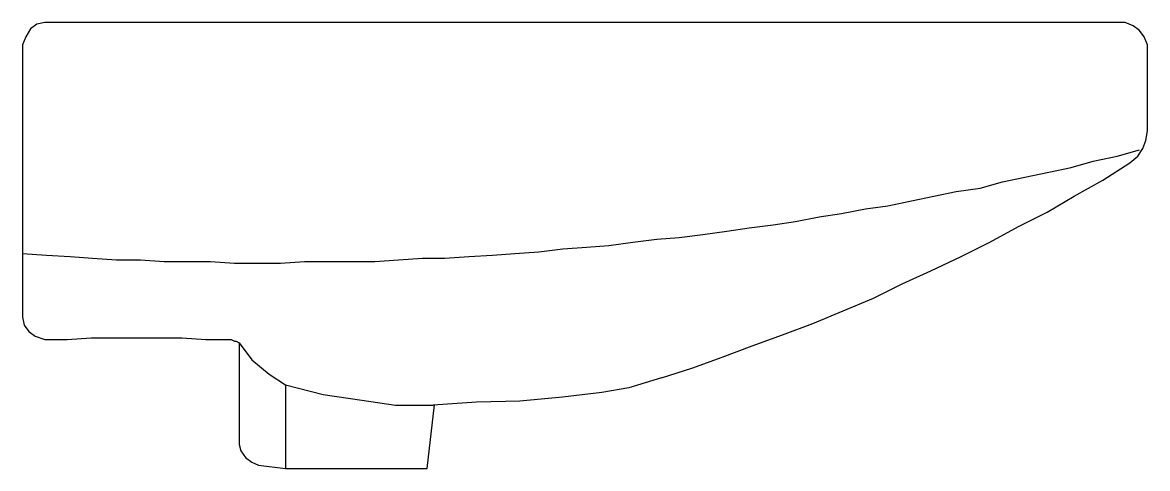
# Model space of a CAD drawing. Header units: millimetres. Extents: x -2916.594 to -2916.085, y 2961.118 to 2961.32.
import ezdxf

# ---------------------------------------------------------------- set-up
doc = ezdxf.new("R2010")
doc.units = ezdxf.units.MM
doc.header["$LTSCALE"] = 10
doc.layers.add('banheiro_louças', color=2, linetype='Continuous')

msp = doc.modelspace()

# ---------------------------------------------------------------- linework, layer by layer
at = {"layer": 'banheiro_louças'}
for p, q in [((-2916.41087, 2961.11757), (-2916.40747, 2961.14636)), ((-2916.47501, 2961.11757), (-2916.41087, 2961.11757))]:
    msp.add_line(p, q, dxfattribs=at)
for points in [[(-2916.30477, 2961.15868), (-2916.30477, 2961.15868), (-2916.29107, 2961.16301), (-2916.27736, 2961.16806), (-2916.26366, 2961.17311), (-2916.24995, 2961.17816), (-2916.23625, 2961.18321), (-2916.22254, 2961.18898), (-2916.20884, 2961.19475), (-2916.19585, 2961.20124), (-2916.18287, 2961.20701), (-2916.16916, 2961.2135), (-2916.15618, 2961.21999), (-2916.1432, 2961.22721), (-2916.13021, 2961.2337), (-2916.11795, 2961.24091), (-2916.10497, 2961.24813), (-2916.0927, 2961.25606), (-2916.0927, 2961.25606), (-2916.0891, 2961.25895), (-2916.08693, 2961.26255), (-2916.08549, 2961.26616), (-2916.08477, 2961.27049), (-2916.08477, 2961.30944), (-2916.08477, 2961.30944), (-2916.08621, 2961.31305), (-2916.08837, 2961.31593), (-2916.09126, 2961.3181), (-2916.09487, 2961.31954), (-2916.58393, 2961.31954), (-2916.58393, 2961.31954), (-2916.58754, 2961.31882), (-2916.59042, 2961.31665), (-2916.59258, 2961.31305), (-2916.59403, 2961.30944), (-2916.59403, 2961.18609), (-2916.59403, 2961.18609), (-2916.59331, 2961.18249), (-2916.59114, 2961.1796), (-2916.58826, 2961.17744), (-2916.58393, 2961.17599), (-2916.58393, 2961.17599), (-2916.57383, 2961.17599), (-2916.56301, 2961.17671), (-2916.55291, 2961.17671), (-2916.54209, 2961.17671), (-2916.53199, 2961.17671), (-2916.52189, 2961.17671), (-2916.51107, 2961.17599), (-2916.50098, 2961.17599), (-2916.50098, 2961.17599), (-2916.49953, 2961.17599), (-2916.49809, 2961.17527), (-2916.49737, 2961.17527), (-2916.49593, 2961.17455), (-2916.49593, 2961.12839), (-2916.49593, 2961.12839), (-2916.49521, 2961.1255), (-2916.49304, 2961.12261), (-2916.49016, 2961.12045), (-2916.48727, 2961.11901), (-2916.47501, 2961.11757)], [(-2916.59403, 2961.21494), (-2916.59403, 2961.21494), (-2916.58321, 2961.21422), (-2916.57239, 2961.2135), (-2916.56229, 2961.21278), (-2916.55147, 2961.21206), (-2916.54065, 2961.21206), (-2916.52983, 2961.21134), (-2916.51973, 2961.21134), (-2916.50891, 2961.21134), (-2916.49809, 2961.21062), (-2916.48799, 2961.21062), (-2916.47717, 2961.21062), (-2916.46635, 2961.21134), (-2916.45553, 2961.21134), (-2916.44543, 2961.21134), (-2916.43461, 2961.21134), (-2916.42379, 2961.21206), (-2916.42379, 2961.21206), (-2916.41297, 2961.21278), (-2916.40287, 2961.21278), (-2916.39205, 2961.2135), (-2916.38123, 2961.21422), (-2916.37114, 2961.21494), (-2916.36032, 2961.21567), (-2916.3495, 2961.21711), (-2916.33868, 2961.21783), (-2916.32858, 2961.21855), (-2916.31776, 2961.21999), (-2916.30694, 2961.22144), (-2916.29684, 2961.22216), (-2916.28602, 2961.2236), (-2916.2752, 2961.22504), (-2916.2651, 2961.22649), (-2916.25428, 2961.22793), (-2916.25428, 2961.22793), (-2916.24418, 2961.22937), (-2916.23336, 2961.23154), (-2916.22326, 2961.23298), (-2916.21244, 2961.23514), (-2916.20235, 2961.23658), (-2916.19153, 2961.23875), (-2916.18143, 2961.24091), (-2916.17133, 2961.24308), (-2916.16051, 2961.24452), (-2916.15041, 2961.2474), (-2916.14031, 2961.24957), (-2916.12949, 2961.25173), (-2916.11939, 2961.2539), (-2916.10929, 2961.25678), (-2916.09847, 2961.25895), (-2916.08837, 2961.26183)], [(-2916.49593, 2961.17455), (-2916.49021, 2961.16681), (-2916.48235, 2961.16027), (-2916.47493, 2961.15547), (-2916.4579, 2961.15111), (-2916.44044, 2961.14849), (-2916.42516, 2961.14631), (-2916.40814, 2961.14631)], [(-2916.47493, 2961.15547), (-2916.47501, 2961.11757)], [(-2916.30477, 2961.15868), (-2916.30477, 2961.15868), (-2916.31952, 2961.15416), (-2916.33174, 2961.15198), (-2916.34964, 2961.1498), (-2916.36885, 2961.14806), (-2916.38849, 2961.14762), (-2916.40814, 2961.14631)]]:
    msp.add_lwpolyline(points, dxfattribs=at)

doc.saveas('drawing.dxf')
